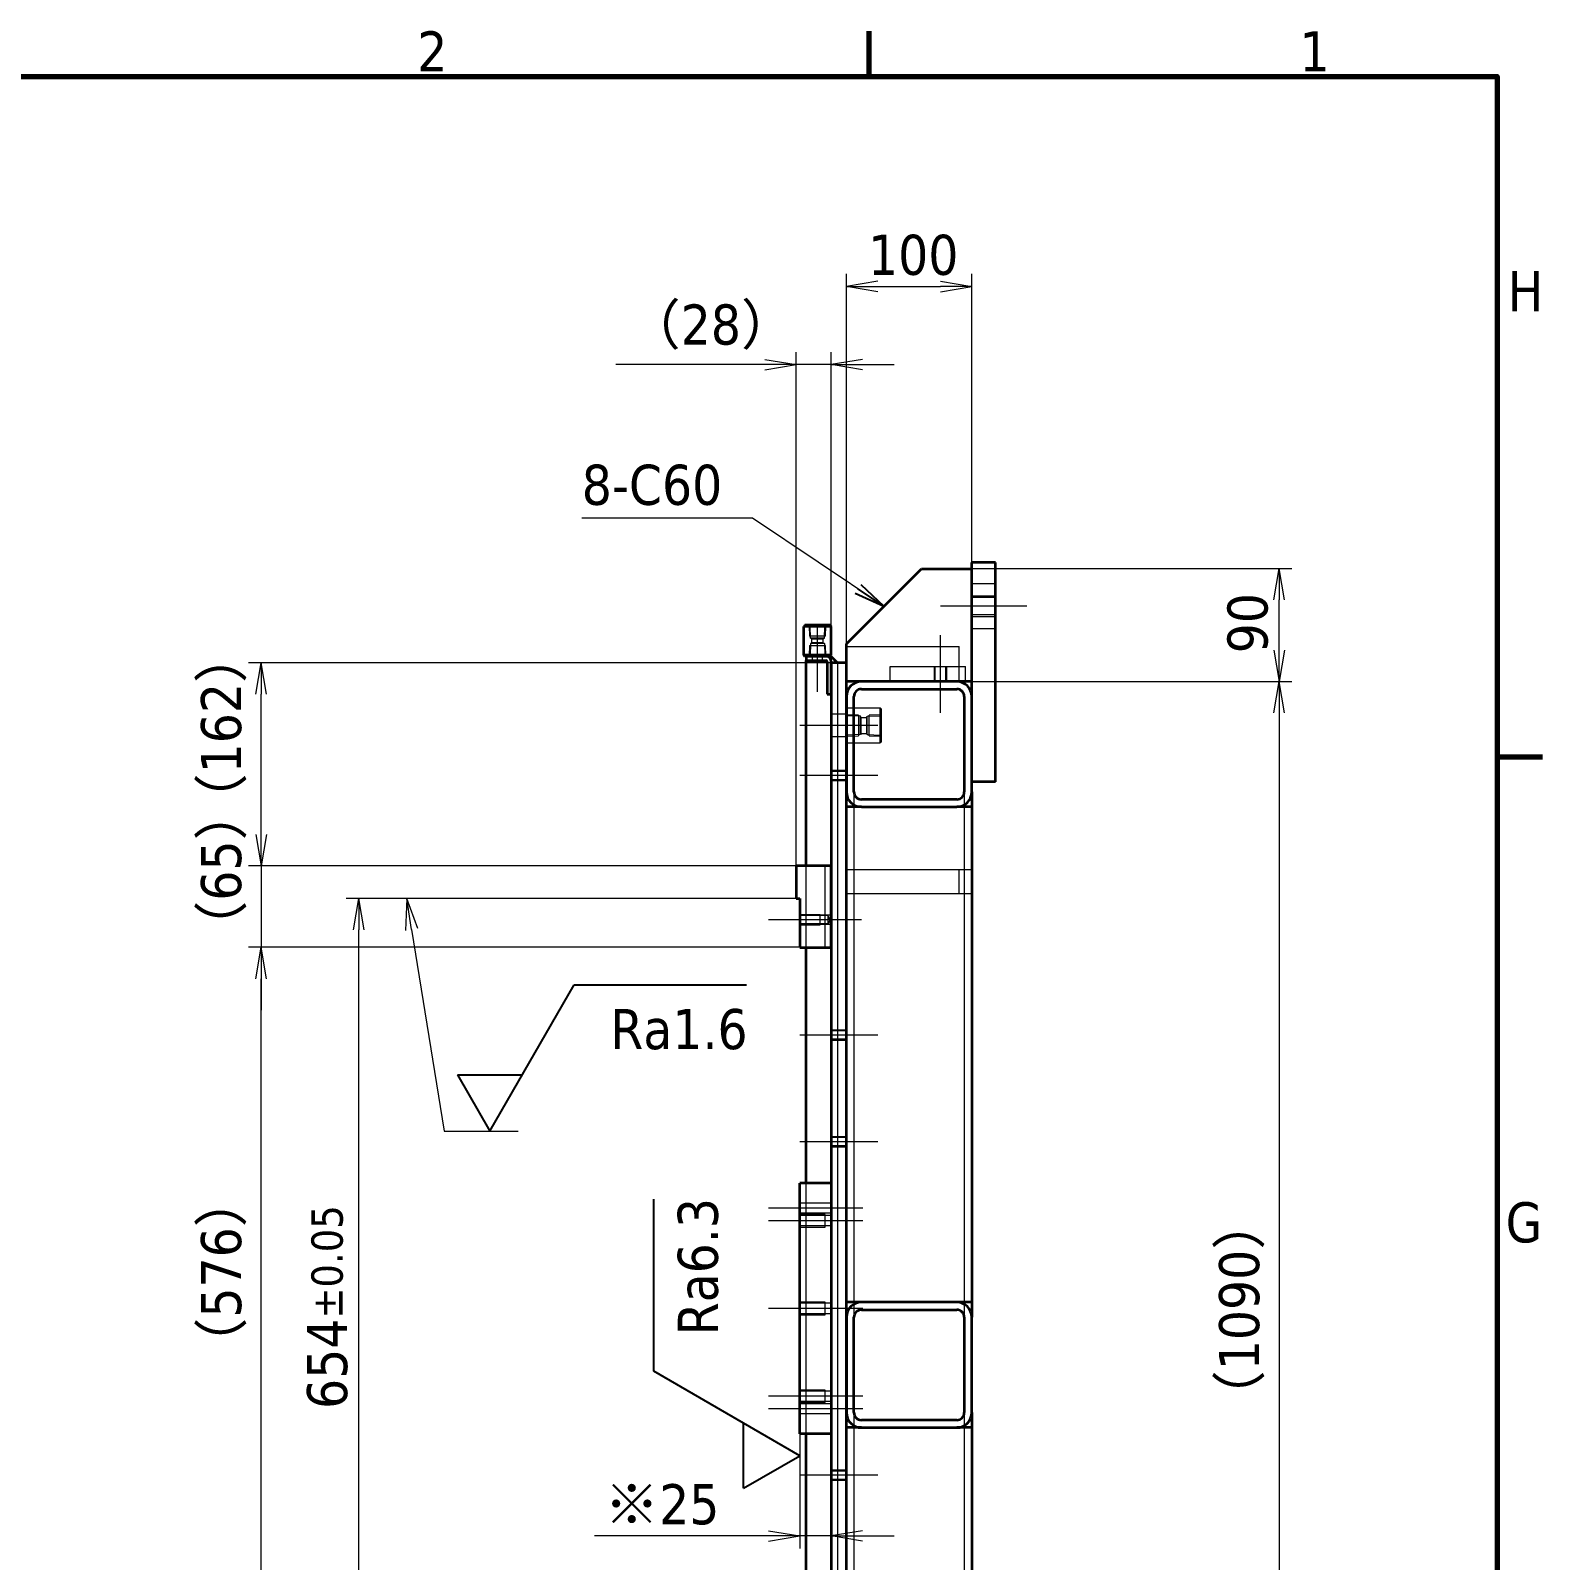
# Model space of a CAD drawing. Header units: millimetres. Extents: x -440 to 8410, y -405 to 5940.
# Drawn here: x 7041 to 8246, y 4557 to 5777 of the extents above; entities that cross this region are included whole.
import ezdxf

# ---------------------------------------------------------------- set-up
doc = ezdxf.new("R2010")
doc.units = ezdxf.units.MM
doc.header["$LTSCALE"] = 10
for name, color, linetype, lineweight in [('Border (ISO)', 7, 'Continuous', 70), ('Centerline (ISO)', 7, 'Continuous', 5), ('Dimension (ISO)', 7, 'Continuous', 25), ('Hidden (ISO)', 7, 'Continuous', 5), ('Symbol (ISO)', 7, 'Continuous', 25), ('Visible (ISO)', 7, 'Continuous', 35)]:
    doc.layers.add(name, color=color, linetype=linetype, lineweight=lineweight)
doc.styles.add('MX_NOTE_STANDARD', font='tahoma.ttf')
doc.styles.add('Note Text (JIS)', font='tahoma.ttf')
doc.dimstyles.new('Default (JIS)', dxfattribs={"dimscale": 10, "dimtxt": 3.2, "dimasz": 2.5, "dimexe": 1, "dimexo": 0, "dimgap": 0.8, "dimtad": 1, "dimrnd": 1e-08, "dimdsep": 46, "dimtxsty": 'Note Text (JIS)', "dimblk": 'OPEN', "dimcen": 0.09, "dimdle": 10, "dimclrd": 7, "dimclre": 7, "dimclrt": 256, "dimadec": 0, "dimazin": 2, "dimtfac": 0.78125, "dimtmove": 0, "dimatfit": 3, "dimldrblk": 'OPEN', "dimfxl": 1, "dimtolj": 1, "dimtzin": 0, "dimlwd": 0, "dimlwe": 0, "dimarcsym": 0})
doc.dimstyles.new('Default (JIS)$7', dxfattribs={"dimscale": 10, "dimtxt": 3.2, "dimasz": 2.5, "dimexe": 1, "dimexo": 0, "dimgap": 0.8, "dimtad": 1, "dimrnd": 1e-08, "dimdsep": 46, "dimtxsty": 'Note Text (JIS)', "dimblk": 'OPEN', "dimcen": 0.09, "dimdle": 10, "dimclrd": 256, "dimclre": 7, "dimclrt": 256, "dimadec": 0, "dimazin": 2, "dimtfac": 0.78125, "dimtmove": 0, "dimatfit": 3, "dimldrblk": 'OPEN', "dimfxl": 1, "dimtolj": 1, "dimtzin": 0, "dimlwd": 0, "dimlwe": 0, "dimarcsym": 0})

# ---------------------------------------------------------------- blocks, each defined once
blk = doc.blocks.new('図面枠 既定の図面枠')
at = {"layer": 'Border (ISO)'}
for p, q in [((770.92, 574), (770.92, 577.6)), ((821, 519.75), (824.6, 519.75))]:
    blk.add_line(p, q, dxfattribs=at)
at = {"layer": 'Border (ISO)', "flags": 128}
blk.add_lwpolyline([(20, 20), (20, 574), (821, 574), (821, 20), (20, 20)], dxfattribs=at)
at = {"layer": 'Border (ISO)', "char_height": 3.2, "attachment_point": 7, "style": 'MX_NOTE_STANDARD'}
for s, insert in [('2', (734.9, 574.4)), ('1', (805.24, 574.4)), ('H', (821.83, 555.28)), ('G', (821.67, 480.96))]:
    blk.add_mtext(s, dxfattribs=dict(at, insert=insert))
blk = doc.blocks.new('_Open')
at = {"color": 0, "linetype": 'ByBlock', "lineweight": -2}
for p, q in [((-1, 0.167), (0, 0)), ((-1, -0.167), (0, 0)), ((0, 0), (-1, 0))]:
    blk.add_line(p, q, dxfattribs=at)
blk = doc.blocks.new('*D119')
at = {"layer": 'Defpoints', "color": 0, "linetype": 'Continuous', "transparency": 16777216}
for p in [(7651.1, 5510.2), (7679.1, 5272.5), (7651.1, 5110.5)]:
    blk.add_point(p, dxfattribs=at)
at = {"layer": 'Dimension (ISO)', "color": 7, "linetype": 'Continuous', "lineweight": 0, "transparency": 16777216}
for p, q in [((7651.1, 5110.5), (7651.1, 5520.2)), ((7679.1, 5272.5), (7679.1, 5520.2)), ((7626.1, 5510.2), (7507.4, 5510.2)), ((7679.1, 5510.2), (7651.1, 5510.2)), ((7704.1, 5510.2), (7729.1, 5510.2))]:
    blk.add_line(p, q, dxfattribs=at)
at = {"layer": 'Dimension (ISO)', "color": 7, "linetype": 'Continuous', "lineweight": 0, "transparency": 16777216, "xscale": 25, "yscale": 25, "zscale": 25}
blk.add_blockref('_Open', (7651.1, 5510.2), dxfattribs=at)
at = {"layer": 'Dimension (ISO)', "color": 7, "linetype": 'Continuous', "lineweight": 0, "transparency": 16777216, "xscale": 25, "yscale": 25, "zscale": 25, "rotation": 180}
blk.add_blockref('_Open', (7679.1, 5510.2), dxfattribs=at)
at = {"layer": 'Dimension (ISO)', "linetype": 'Continuous', "lineweight": 5, "transparency": 16777216, "insert": (7515.4, 5558.2), "char_height": 32, "attachment_point": 1, "style": 'Note Text (JIS)'}
blk.add_mtext('\\A1;\\fTahoma|b0|i0;（28）', dxfattribs=at)
blk = doc.blocks.new('*D132')
at = {"layer": 'Defpoints', "color": 0, "linetype": 'Continuous', "transparency": 16777216}
for p in [(7224.6, 5045.5), (7654.1, 5045.5), (7654.1, 4469.5)]:
    blk.add_point(p, dxfattribs=at)
at = {"layer": 'Dimension (ISO)', "color": 7, "linetype": 'Continuous', "lineweight": 0, "transparency": 16777216}
for p, q in [((7654.1, 5045.5), (7214.6, 5045.5)), ((7224.6, 4494.5), (7224.6, 5020.5)), ((7654.1, 4469.5), (7214.6, 4469.5))]:
    blk.add_line(p, q, dxfattribs=at)
at = {"layer": 'Dimension (ISO)', "color": 7, "linetype": 'Continuous', "lineweight": 0, "transparency": 16777216, "xscale": 25, "yscale": 25, "zscale": 25}
for p, rotation in [((7224.6, 5045.5), 90), ((7224.6, 4469.5), 270)]:
    blk.add_blockref('_Open', p, dxfattribs=dict(at, rotation=rotation))
at = {"layer": 'Dimension (ISO)', "linetype": 'Continuous', "lineweight": 5, "transparency": 16777216, "insert": (7176.6, 4706.6), "char_height": 32, "attachment_point": 1, "rotation": 90, "style": 'Note Text (JIS)'}
blk.add_mtext('\\A1;\\fTahoma|b0|i0;（576）', dxfattribs=at)
blk = doc.blocks.new('*D133')
at = {"layer": 'Defpoints', "color": 0, "linetype": 'Continuous', "transparency": 16777216}
for p in [(7651.1, 5110.5), (7224.6, 5045.5), (7654.1, 5045.5)]:
    blk.add_point(p, dxfattribs=at)
at = {"layer": 'Dimension (ISO)', "color": 7, "linetype": 'Continuous', "lineweight": 0, "transparency": 16777216}
for p, q in [((7224.6, 5135.5), (7224.6, 5160.5)), ((7651.1, 5110.5), (7214.6, 5110.5)), ((7224.6, 5110.5), (7224.6, 5045.5)), ((7654.1, 5045.5), (7214.6, 5045.5)), ((7224.6, 5020.5), (7224.6, 4995.5))]:
    blk.add_line(p, q, dxfattribs=at)
at = {"layer": 'Dimension (ISO)', "color": 7, "linetype": 'Continuous', "lineweight": 0, "transparency": 16777216, "xscale": 25, "yscale": 25, "zscale": 25}
for p, rotation in [((7224.6, 5110.5), 270), ((7224.6, 5045.5), 90)]:
    blk.add_blockref('_Open', p, dxfattribs=dict(at, rotation=rotation))
at = {"layer": 'Dimension (ISO)', "linetype": 'Continuous', "lineweight": 5, "transparency": 16777216, "insert": (7176.6, 5039.1), "char_height": 32, "attachment_point": 1, "rotation": 90, "style": 'Note Text (JIS)'}
blk.add_mtext('\\A1;\\fTahoma|b0|i0;（65）', dxfattribs=at)
blk = doc.blocks.new('*D134')
at = {"layer": 'Defpoints', "color": 0, "linetype": 'Continuous', "transparency": 16777216}
for p in [(7224.6, 5272.5), (7679.1, 5272.5), (7651.1, 5110.5)]:
    blk.add_point(p, dxfattribs=at)
at = {"layer": 'Dimension (ISO)', "color": 7, "linetype": 'Continuous', "lineweight": 0, "transparency": 16777216}
for p, q in [((7679.1, 5272.5), (7214.6, 5272.5)), ((7224.6, 5135.5), (7224.6, 5247.5)), ((7651.1, 5110.5), (7214.6, 5110.5))]:
    blk.add_line(p, q, dxfattribs=at)
at = {"layer": 'Dimension (ISO)', "color": 7, "linetype": 'Continuous', "lineweight": 0, "transparency": 16777216, "xscale": 25, "yscale": 25, "zscale": 25}
for p, rotation in [((7224.6, 5272.5), 90), ((7224.6, 5110.5), 270)]:
    blk.add_blockref('_Open', p, dxfattribs=dict(at, rotation=rotation))
at = {"layer": 'Dimension (ISO)', "linetype": 'Continuous', "lineweight": 5, "transparency": 16777216, "insert": (7176.6, 5140.6), "char_height": 32, "attachment_point": 1, "rotation": 90, "style": 'Note Text (JIS)'}
blk.add_mtext('\\A1;\\fTahoma|b0|i0;（162）', dxfattribs=at)
blk = doc.blocks.new('*D136')
at = {"layer": 'Defpoints', "color": 0, "linetype": 'Continuous', "transparency": 16777216}
for p in [(7302.4, 5084.5), (7651.1, 5084.5), (7651.1, 4430.5)]:
    blk.add_point(p, dxfattribs=at)
at = {"layer": 'Dimension (ISO)', "color": 7, "linetype": 'Continuous', "lineweight": 0, "transparency": 16777216}
for p, q in [((7651.1, 5084.5), (7292.4, 5084.5)), ((7302.4, 4455.5), (7302.4, 5059.5)), ((7651.1, 4430.5), (7292.4, 4430.5))]:
    blk.add_line(p, q, dxfattribs=at)
at = {"layer": 'Dimension (ISO)', "color": 7, "linetype": 'Continuous', "lineweight": 0, "transparency": 16777216, "xscale": 25, "yscale": 25, "zscale": 25}
for p, rotation in [((7302.4, 5084.5), 90), ((7302.4, 4430.5), 270)]:
    blk.add_blockref('_Open', p, dxfattribs=dict(at, rotation=rotation))
at = {"layer": 'Dimension (ISO)', "linetype": 'Continuous', "lineweight": 5, "transparency": 16777216, "insert": (7261.1, 4677.4), "char_height": 32, "attachment_point": 1, "rotation": 90, "style": 'Note Text (JIS)'}
blk.add_mtext('\\A1;654{\\H25;±0.05}', dxfattribs=at)
blk = doc.blocks.new('面の指示記号 ID5')
at = {"layer": 'Symbol (ISO)', "lineweight": 5}
for p, q in [((734.06, 508.45), (733.96, 505.9)), ((734.45, 505.98), (734.06, 508.45)), ((734.95, 506.06), (734.06, 508.45)), ((734.45, 505.98), (737.04, 489.89)), ((737.04, 489.89), (742.94, 489.89))]:
    blk.add_line(p, q, dxfattribs=at)
at = {"layer": 'Symbol (ISO)'}
for p, q in [((740.7, 489.9), (747.42, 501.55)), ((747.42, 501.55), (761.16, 501.55)), ((738.11, 494.38), (740.7, 489.9)), ((738.11, 494.38), (743.28, 494.38))]:
    blk.add_line(p, q, dxfattribs=at)
at = {"layer": 'Symbol (ISO)', "insert": (750.3, 496.37), "char_height": 3.2, "attachment_point": 7, "style": 'MX_NOTE_STANDARD'}
blk.add_mtext('Ra1.6', dxfattribs=at)
blk = doc.blocks.new('*D141')
at = {"layer": 'Defpoints', "color": 0, "linetype": 'Continuous', "transparency": 16777216}
for p in [(7791.1, 5347.5), (8036.2, 5347.5), (7779.1, 5257.5)]:
    blk.add_point(p, dxfattribs=at)
at = {"layer": 'Dimension (ISO)', "color": 7, "linetype": 'Continuous', "lineweight": 0, "transparency": 16777216}
for p, q in [((7791.1, 5347.5), (8046.2, 5347.5)), ((8036.2, 5282.5), (8036.2, 5322.5)), ((7779.1, 5257.5), (8046.2, 5257.5))]:
    blk.add_line(p, q, dxfattribs=at)
at = {"layer": 'Dimension (ISO)', "color": 7, "linetype": 'Continuous', "lineweight": 0, "transparency": 16777216, "xscale": 25, "yscale": 25, "zscale": 25}
for p, rotation in [((8036.2, 5347.5), 90), ((8036.2, 5257.5), 270)]:
    blk.add_blockref('_Open', p, dxfattribs=dict(at, rotation=rotation))
at = {"layer": 'Dimension (ISO)', "linetype": 'Continuous', "lineweight": 5, "transparency": 16777216, "insert": (7994.9, 5280), "char_height": 32, "attachment_point": 1, "rotation": 90, "style": 'Note Text (JIS)'}
blk.add_mtext('\\A1;90', dxfattribs=at)
blk = doc.blocks.new('*D142')
at = {"layer": 'Defpoints', "color": 0, "linetype": 'Continuous', "transparency": 16777216}
for p in [(7779.1, 5257.5), (7779.1, 4167.5), (8036.2, 4167.5)]:
    blk.add_point(p, dxfattribs=at)
at = {"layer": 'Dimension (ISO)', "color": 7, "linetype": 'Continuous', "lineweight": 0, "transparency": 16777216}
for p, q in [((7779.1, 5257.5), (8046.2, 5257.5)), ((8036.2, 5232.5), (8036.2, 4192.5)), ((7779.1, 4167.5), (8046.2, 4167.5))]:
    blk.add_line(p, q, dxfattribs=at)
at = {"layer": 'Dimension (ISO)', "color": 7, "linetype": 'Continuous', "lineweight": 0, "transparency": 16777216, "xscale": 25, "yscale": 25, "zscale": 25}
for p, rotation in [((8036.2, 5257.5), 90), ((8036.2, 4167.5), 270)]:
    blk.add_blockref('_Open', p, dxfattribs=dict(at, rotation=rotation))
at = {"layer": 'Dimension (ISO)', "linetype": 'Continuous', "lineweight": 5, "transparency": 16777216, "insert": (7988.2, 4664.6), "char_height": 32, "attachment_point": 1, "rotation": 90, "style": 'Note Text (JIS)'}
blk.add_mtext('\\A1;\\fTahoma|b0|i0;（1090）', dxfattribs=at)
blk = doc.blocks.new('*D144')
at = {"layer": 'Defpoints', "color": 0, "linetype": 'Continuous', "transparency": 16777216}
for p in [(7791.1, 5572.5), (7791.1, 5352.5), (7691.1, 5287.5)]:
    blk.add_point(p, dxfattribs=at)
at = {"layer": 'Dimension (ISO)', "color": 7, "linetype": 'Continuous', "lineweight": 0, "transparency": 16777216}
for p, q in [((7691.1, 5287.5), (7691.1, 5582.5)), ((7791.1, 5352.5), (7791.1, 5582.5)), ((7716.1, 5572.5), (7766.1, 5572.5))]:
    blk.add_line(p, q, dxfattribs=at)
at = {"layer": 'Dimension (ISO)', "color": 7, "linetype": 'Continuous', "lineweight": 0, "transparency": 16777216, "xscale": 25, "yscale": 25, "zscale": 25, "rotation": 180}
blk.add_blockref('_Open', (7691.1, 5572.5), dxfattribs=at)
at = {"layer": 'Dimension (ISO)', "color": 7, "linetype": 'Continuous', "lineweight": 0, "transparency": 16777216, "xscale": 25, "yscale": 25, "zscale": 25}
blk.add_blockref('_Open', (7791.1, 5572.5), dxfattribs=at)
at = {"layer": 'Dimension (ISO)', "linetype": 'Continuous', "lineweight": 5, "transparency": 16777216, "insert": (7708.4, 5613.8), "char_height": 32, "attachment_point": 1, "style": 'Note Text (JIS)'}
blk.add_mtext('\\A1;100', dxfattribs=at)
blk = doc.blocks.new('*D227')
at = {"layer": 'Defpoints', "color": 0, "linetype": 'Continuous', "transparency": 16777216}
for p in [(7654.1, 4657.5), (7679.1, 4576.1), (7679.1, 4567.5)]:
    blk.add_point(p, dxfattribs=at)
at = {"layer": 'Dimension (ISO)', "color": 7, "linetype": 'Continuous', "lineweight": 0, "transparency": 16777216}
for p, q in [((7654.1, 4657.5), (7654.1, 4566.1)), ((7629.1, 4576.1), (7490.2, 4576.1)), ((7679.1, 4576.1), (7654.1, 4576.1)), ((7704.1, 4576.1), (7729.1, 4576.1))]:
    blk.add_line(p, q, dxfattribs=at)
at = {"layer": 'Dimension (ISO)', "color": 7, "linetype": 'Continuous', "lineweight": 0, "transparency": 16777216, "xscale": 25, "yscale": 25, "zscale": 25}
blk.add_blockref('_Open', (7654.1, 4576.1), dxfattribs=at)
at = {"layer": 'Dimension (ISO)', "color": 7, "linetype": 'Continuous', "lineweight": 0, "transparency": 16777216, "xscale": 25, "yscale": 25, "zscale": 25, "rotation": 180}
blk.add_blockref('_Open', (7679.1, 4576.1), dxfattribs=at)
at = {"layer": 'Dimension (ISO)', "linetype": 'Continuous', "lineweight": 5, "transparency": 16777216, "insert": (7498.2, 4617.4), "char_height": 32, "attachment_point": 1, "style": 'Note Text (JIS)'}
blk.add_mtext('\\A1;\\fTahoma|b0|i0;※25', dxfattribs=at)
blk = doc.blocks.new('面の指示記号 ID11')
at = {"layer": 'Symbol (ISO)'}
for p, q in [((753.75, 470.74), (753.75, 484.47)), ((765.4, 464.01), (753.75, 470.74)), ((760.92, 461.42), (760.92, 466.59)), ((760.92, 461.42), (765.4, 464.01))]:
    blk.add_line(p, q, dxfattribs=at)
at = {"layer": 'Symbol (ISO)', "insert": (758.93, 473.62), "char_height": 3.2, "attachment_point": 7, "rotation": 90, "style": 'MX_NOTE_STANDARD'}
blk.add_mtext('Ra6.3', dxfattribs=at)

msp = doc.modelspace()

# ---------------------------------------------------------------- linework, layer by layer
at = {"layer": 'Centerline (ISO)', "linetype": 'Continuous'}
for p, q in [((7835.111, 5317.461), (7766.111, 5317.461)), ((7668.111, 5249.261), (7668.111, 5302.461)), ((7766.111, 5232.461), (7766.111, 5294.461)), ((7716.111, 5222.461), (7654.111, 5222.461)), ((7716.111, 5182.461), (7654.111, 5182.461)), ((7703.308, 5067.461), (7629.111, 5067.461)), ((7716.111, 4975.461), (7654.111, 4975.461)), ((7716.111, 4890.461), (7654.111, 4890.461)), ((7704.111, 4837.461), (7629.111, 4837.461)), ((7704.111, 4827.461), (7629.111, 4827.461)), ((7704.111, 4757.461), (7629.111, 4757.461)), ((7704.111, 4687.461), (7629.111, 4687.461)), ((7704.111, 4677.461), (7629.111, 4677.461)), ((7716.111, 4624.461), (7654.111, 4624.461))]:
    msp.add_line(p, q, dxfattribs=at)
at = {"layer": 'Hidden (ISO)'}
for p, q in [((7810.111, 5335.461), (7791.111, 5335.461)), ((7810.111, 5325.461), (7791.111, 5325.461)), ((7810.111, 5324.378), (7791.111, 5324.378)), ((7810.111, 5310.543), (7791.111, 5310.543)), ((7791.111, 5309.461), (7810.111, 5309.461)), ((7662.229, 5301.577), (7661.345, 5302.461)), ((7661.373, 5301.577), (7661.618, 5293.707)), ((7673.993, 5301.577), (7662.229, 5301.577)), ((7662.523, 5292.143), (7662.229, 5301.577)), ((7673.699, 5292.143), (7673.993, 5301.577)), ((7673.993, 5301.577), (7674.877, 5302.461)), ((7674.604, 5293.707), (7674.85, 5301.577)), ((7810.111, 5299.461), (7791.111, 5299.461)), ((7661.618, 5286.215), (7661.373, 5278.344)), ((7674.604, 5293.707), (7661.618, 5293.707)), ((7661.618, 5286.215), (7674.604, 5286.215)), ((7662.523, 5287.778), (7662.229, 5278.344)), ((7673.699, 5292.143), (7662.523, 5292.143)), ((7663.511, 5291.573), (7662.523, 5292.143)), ((7663.511, 5288.348), (7662.523, 5287.778)), ((7673.699, 5287.778), (7662.523, 5287.778)), ((7663.511, 5291.573), (7672.711, 5291.573)), ((7663.511, 5288.348), (7663.511, 5291.573)), ((7672.711, 5288.348), (7663.511, 5288.348)), ((7672.711, 5291.573), (7673.699, 5292.143)), ((7672.711, 5288.348), (7672.711, 5291.573)), ((7672.711, 5288.348), (7673.699, 5287.778)), ((7673.699, 5287.778), (7673.993, 5278.344)), ((7674.85, 5278.344), (7674.604, 5286.215)), ((7691.111, 5285.461), (7781.111, 5285.461)), ((7781.111, 5257.461), (7781.111, 5285.461)), ((7662.229, 5278.344), (7661.345, 5277.461)), ((7673.993, 5278.344), (7662.229, 5278.344)), ((7664.111, 5274.261), (7664.111, 5277.461)), ((7672.111, 5274.261), (7672.111, 5277.461)), ((7673.993, 5278.344), (7674.877, 5277.461)), ((7684.111, 5272.461), (7684.111, 4152.461)), ((7726.111, 5269.461), (7786.111, 5269.461)), ((7726.111, 5257.461), (7726.111, 5269.461)), ((7761.111, 5269.461), (7761.111, 5257.461)), ((7761.923, 5257.461), (7761.923, 5269.461)), ((7770.299, 5257.461), (7770.299, 5269.461)), ((7771.111, 5257.461), (7771.111, 5269.461)), ((7786.111, 5257.461), (7786.111, 5269.461)), ((7691.111, 5235.461), (7692.111, 5236.461)), ((7692.111, 5208.461), (7692.111, 5236.461)), ((7692.111, 5236.461), (7718.111, 5236.461)), ((7718.111, 5208.461), (7718.111, 5236.461)), ((7719.111, 5235.461), (7718.111, 5236.461)), ((7719.111, 5209.461), (7719.111, 5235.461)), ((7691.111, 5231.461), (7679.111, 5231.461)), ((7691.995, 5230.108), (7691.111, 5230.992)), ((7700.916, 5230.686), (7691.995, 5230.964)), ((7691.995, 5214.814), (7691.995, 5230.108)), ((7702.479, 5229.781), (7691.995, 5230.108)), ((7700.916, 5230.686), (7700.916, 5214.236)), ((7702.479, 5215.141), (7702.479, 5229.781)), ((7703.039, 5228.811), (7702.479, 5229.781)), ((7703.039, 5216.111), (7703.039, 5228.811)), ((7703.039, 5228.811), (7707.184, 5228.811)), ((7707.184, 5228.811), (7707.744, 5229.781)), ((7707.184, 5228.811), (7707.184, 5216.111)), ((7707.744, 5229.781), (7718.228, 5230.108)), ((7707.744, 5215.141), (7707.744, 5229.781)), ((7718.228, 5230.964), (7709.307, 5230.686)), ((7709.307, 5214.236), (7709.307, 5230.686)), ((7718.228, 5230.108), (7719.111, 5230.992)), ((7718.228, 5214.814), (7718.228, 5230.108)), ((7691.111, 5213.461), (7679.111, 5213.461)), ((7691.995, 5214.814), (7691.111, 5213.93)), ((7691.111, 5209.461), (7692.111, 5208.461)), ((7702.479, 5215.141), (7691.995, 5214.814)), ((7691.995, 5213.957), (7700.916, 5214.236)), ((7703.039, 5216.111), (7702.479, 5215.141)), ((7703.039, 5216.111), (7707.184, 5216.111)), ((7707.184, 5216.111), (7707.744, 5215.141)), ((7707.744, 5215.141), (7718.228, 5214.814)), ((7709.307, 5214.236), (7718.228, 5213.957)), ((7719.111, 5209.461), (7718.111, 5208.461)), ((7718.228, 5214.814), (7719.111, 5213.93)), ((7692.111, 5208.461), (7718.111, 5208.461)), ((7691.111, 5186.461), (7679.111, 5186.461)), ((7691.111, 5185.784), (7679.111, 5185.784)), ((7691.111, 5179.137), (7679.111, 5179.137)), ((7679.111, 5178.461), (7691.111, 5178.461)), ((7697.111, 5169.461), (7697.111, 5157.461)), ((7785.111, 5169.461), (7785.111, 5157.461)), ((7697.111, 5157.461), (7697.111, 4762.461)), ((7785.111, 5157.461), (7785.111, 4762.461)), ((7659.111, 5045.461), (7659.111, 5110.461)), ((7674.111, 5045.461), (7674.111, 5110.461)), ((7691.111, 5107.461), (7791.111, 5107.461)), ((7781.111, 5088.461), (7781.111, 5107.461)), ((7691.111, 5088.461), (7791.111, 5088.461)), ((7670.111, 5071.461), (7654.111, 5071.461)), ((7679.111, 5071.19), (7654.111, 5071.19)), ((7676.311, 5070.784), (7654.111, 5070.784)), ((7676.311, 5064.137), (7654.111, 5064.137)), ((7679.111, 5063.731), (7654.111, 5063.731)), ((7654.111, 5063.461), (7670.111, 5063.461)), ((7670.111, 5063.461), (7670.111, 5071.461)), ((7676.311, 5070.784), (7676.311, 5064.137)), ((7678.308, 5067.461), (7676.311, 5070.784)), ((7678.308, 5067.461), (7676.311, 5064.137)), ((7691.111, 4979.461), (7679.111, 4979.461)), ((7691.111, 4978.784), (7679.111, 4978.784)), ((7691.111, 4972.137), (7679.111, 4972.137)), ((7679.111, 4971.461), (7691.111, 4971.461)), ((7691.111, 4894.461), (7679.111, 4894.461)), ((7691.111, 4893.784), (7679.111, 4893.784)), ((7691.111, 4887.137), (7679.111, 4887.137)), ((7679.111, 4886.461), (7691.111, 4886.461)), ((7659.111, 4657.461), (7659.111, 4857.461)), ((7679.111, 4841.461), (7654.111, 4841.461)), ((7679.111, 4833.461), (7654.111, 4833.461)), ((7674.111, 4832.461), (7654.111, 4832.461)), ((7679.111, 4831.649), (7654.111, 4831.649)), ((7674.111, 4822.461), (7674.111, 4832.461)), ((7679.111, 4823.273), (7654.111, 4823.273)), ((7654.111, 4822.461), (7674.111, 4822.461)), ((7674.111, 4762.461), (7654.111, 4762.461)), ((7679.111, 4761.649), (7654.111, 4761.649)), ((7674.111, 4752.461), (7674.111, 4762.461)), ((7697.111, 4762.461), (7697.111, 4750.461)), ((7785.111, 4762.461), (7785.111, 4750.461)), ((7679.111, 4753.273), (7654.111, 4753.273)), ((7654.111, 4752.461), (7674.111, 4752.461)), ((7674.111, 4692.461), (7654.111, 4692.461)), ((7679.111, 4691.649), (7654.111, 4691.649)), ((7674.111, 4682.461), (7674.111, 4692.461)), ((7679.111, 4683.273), (7654.111, 4683.273)), ((7654.111, 4682.461), (7674.111, 4682.461)), ((7679.111, 4681.461), (7654.111, 4681.461)), ((7679.111, 4673.461), (7654.111, 4673.461)), ((7697.111, 4674.461), (7697.111, 4662.461)), ((7785.111, 4674.461), (7785.111, 4662.461)), ((7697.111, 4662.461), (7697.111, 4267.461)), ((7785.111, 4662.461), (7785.111, 4267.461)), ((7691.111, 4628.461), (7679.111, 4628.461)), ((7691.111, 4627.784), (7679.111, 4627.784)), ((7691.111, 4621.137), (7679.111, 4621.137)), ((7679.111, 4620.461), (7691.111, 4620.461))]:
    msp.add_line(p, q, dxfattribs=at)
at = {"layer": 'Visible (ISO)'}
for p, q in [((7691.111, 5287.461), (7751.111, 5347.461)), ((7751.111, 5347.461), (7791.111, 5347.461)), ((7810.111, 5352.461), (7791.111, 5352.461)), ((7791.111, 5245.461), (7791.111, 5352.461)), ((7810.111, 5177.461), (7810.111, 5352.461)), ((7658.111, 5302.461), (7657.111, 5301.461)), ((7679.111, 5301.461), (7657.111, 5301.461)), ((7657.111, 5278.461), (7657.111, 5301.461)), ((7678.111, 5302.461), (7658.111, 5302.461)), ((7678.111, 5302.461), (7679.111, 5301.461)), ((7679.111, 5278.461), (7679.111, 5301.461)), ((7691.111, 5272.461), (7691.111, 5287.461)), ((7679.111, 5278.461), (7657.111, 5278.461)), ((7658.111, 5277.461), (7657.111, 5278.461)), ((7659.111, 5277.461), (7658.111, 5277.461)), ((7674.911, 5277.461), (7659.111, 5277.461)), ((7659.111, 5277.461), (7659.111, 5274.261)), ((7659.111, 5110.461), (7659.111, 5274.261)), ((7659.111, 5274.261), (7674.911, 5274.261)), ((7678.111, 5277.461), (7674.911, 5277.461)), ((7675.911, 5273.261), (7675.911, 5247.461)), ((7678.111, 5277.461), (7679.111, 5278.461)), ((7678.111, 5277.461), (7679.111, 5277.461)), ((7679.111, 5277.461), (7684.111, 5272.461)), ((7679.111, 5247.461), (7679.111, 5273.261)), ((7691.111, 5272.461), (7679.111, 5272.461)), ((7679.111, 5272.461), (7679.111, 4152.461)), ((7691.111, 4152.461), (7691.111, 5272.461)), ((7675.911, 5247.461), (7679.111, 5247.461)), ((7703.111, 5257.461), (7691.111, 5257.461)), ((7779.111, 5257.461), (7703.111, 5257.461)), ((7703.111, 5251.461), (7779.111, 5251.461)), ((7791.111, 5257.461), (7779.111, 5257.461)), ((7691.111, 5245.461), (7691.111, 5169.461)), ((7697.111, 5169.461), (7697.111, 5245.461)), ((7785.111, 5245.461), (7785.111, 5169.461)), ((7791.111, 5169.461), (7791.111, 5245.461)), ((7810.111, 5177.461), (7791.111, 5177.461)), ((7779.111, 5163.461), (7703.111, 5163.461)), ((7791.111, 5169.461), (7791.111, 5157.461)), ((7703.111, 5157.461), (7691.111, 5157.461)), ((7703.111, 5157.461), (7779.111, 5157.461)), ((7791.111, 5157.461), (7779.111, 5157.461)), ((7791.111, 5157.461), (7791.111, 4762.461)), ((7679.111, 5110.461), (7651.111, 5110.461)), ((7651.111, 5110.461), (7651.111, 5084.461)), ((7679.111, 5045.461), (7679.111, 5110.461)), ((7651.111, 5084.461), (7654.111, 5084.461)), ((7654.111, 5084.461), (7654.111, 5045.461)), ((7654.111, 5045.461), (7679.111, 5045.461)), ((7659.111, 4857.461), (7659.111, 5045.461)), ((7679.111, 4857.461), (7654.111, 4857.461)), ((7654.111, 4657.461), (7654.111, 4857.461)), ((7703.111, 4762.461), (7691.111, 4762.461)), ((7779.111, 4762.461), (7703.111, 4762.461)), ((7791.111, 4762.461), (7779.111, 4762.461)), ((7791.111, 4762.461), (7791.111, 4750.461)), ((7691.111, 4750.461), (7691.111, 4674.461)), ((7697.111, 4674.461), (7697.111, 4750.461)), ((7703.111, 4756.461), (7779.111, 4756.461)), ((7785.111, 4750.461), (7785.111, 4674.461)), ((7791.111, 4674.461), (7791.111, 4750.461)), ((7791.111, 4674.461), (7791.111, 4662.461)), ((7703.111, 4662.461), (7691.111, 4662.461)), ((7779.111, 4668.461), (7703.111, 4668.461)), ((7703.111, 4662.461), (7779.111, 4662.461)), ((7791.111, 4662.461), (7779.111, 4662.461)), ((7791.111, 4662.461), (7791.111, 4267.461)), ((7679.111, 4657.461), (7654.111, 4657.461)), ((7659.111, 4469.461), (7659.111, 4657.461))]:
    msp.add_line(p, q, dxfattribs=at)
for centre, radius, start, end in [((7674.911, 5273.261), 4.2, 0, 90), ((7674.911, 5273.261), 1, 0, 90), ((7703.111, 5245.461), 12, 90, 180), ((7703.111, 5245.461), 6, 90, 180), ((7779.111, 5245.461), 12, 0, 90), ((7779.111, 5245.461), 6, 0, 90), ((7703.111, 5169.461), 12, 180, 270), ((7703.111, 5169.461), 6, 180, 270), ((7779.111, 5169.461), 6, 270, 0), ((7779.111, 5169.461), 12, 270, 0), ((7703.111, 4750.461), 12, 90, 180), ((7779.111, 4750.461), 12, 0, 90), ((7703.111, 4750.461), 6, 90, 180), ((7779.111, 4750.461), 6, 0, 90), ((7703.111, 4674.461), 12, 180, 270), ((7703.111, 4674.461), 6, 180, 270), ((7779.111, 4674.461), 6, 270, 0), ((7779.111, 4674.461), 12, 270, 0)]:
    msp.add_arc(centre, radius, start, end, dxfattribs=at)

# ---------------------------------------------------------------- block references
at = {"xscale": 10, "yscale": 10, "zscale": 10}
msp.add_blockref('図面枠 既定の図面枠', (0, 0), dxfattribs=at)
at = {"layer": 'Symbol (ISO)', "xscale": 10, "yscale": 10, "zscale": 10}
for name in ['面の指示記号 ID5', '面の指示記号 ID11']:
    msp.add_blockref(name, (0, 0), dxfattribs=at)

# ---------------------------------------------------------------- texts
at = {"layer": 'Symbol (ISO)', "insert": (7480.157, 5430.383), "char_height": 32, "attachment_point": 1, "style": 'Note Text (JIS)'}
msp.add_mtext('8-C60', dxfattribs=at)

# ---------------------------------------------------------------- dimensions: what is measured, and where the dimension line sits
at = {"layer": 'Dimension (ISO)', "color": 7, "linetype": 'Continuous', "lineweight": 5}
dim = msp.add_linear_dim(base=(7791.111, 5572.461), p1=(7691.111, 5287.461), p2=(7791.111, 5352.461), dimstyle='Default (JIS)', override={"dimgap": 0.8, "dimdec": 2, "dimtol": 0, "dimlim": 0, "dimtp": 0, "dimtm": 0, "dimtdec": 2, "dimtofl": 0, "dimatfit": 1}, dxfattribs=at)
dim.commit()
dim.dimension.update_dxf_attribs({"geometry": '*D144', "text_midpoint": (7741.111, 5572.461), "dimtype": 160})
for base, p1, p2, angle, override, picture, middle in [((7651.111, 5510.192), (7679.111, 5272.461), (7651.111, 5110.461), 180, {"dimgap": 0.8, "dimdec": 2, "dimtol": 0, "dimlim": 0, "dimtp": 0, "dimtm": 0, "dimtdec": 2, "dimtofl": 1, "dimatfit": 1}, '*D119', (7554.266, 5510.192)), ((7224.629, 5272.461), (7651.111, 5110.461), (7679.111, 5272.461), 90, {"dimgap": 0.8, "dimdec": 2, "dimtol": 0, "dimlim": 0, "dimtp": 0, "dimtm": 0, "dimtdec": 2, "dimtofl": 0, "dimatfit": 1}, '*D134', (7224.629, 5191.461)), ((8036.183, 4167.461), (7779.111, 5257.461), (7779.111, 4167.461), 90, {"dimgap": 0.8, "dimdec": 2, "dimtol": 0, "dimlim": 0, "dimtp": 0, "dimtm": 0, "dimtdec": 2, "dimtofl": 0, "dimatfit": 1}, '*D142', (8036.183, 4727.461)), ((7224.629, 5045.461), (7651.111, 5110.461), (7654.111, 5045.461), 90, {"dimgap": 0.8, "dimdec": 2, "dimtol": 0, "dimlim": 0, "dimtp": 0, "dimtm": 0, "dimtdec": 2, "dimtofl": 1, "dimatfit": 1}, '*D133', (7224.629, 5077.961)), ((7224.629, 5045.461), (7654.111, 4469.461), (7654.111, 5045.461), 90, {"dimgap": 0.8, "dimdec": 2, "dimtol": 0, "dimlim": 0, "dimtp": 0, "dimtm": 0, "dimtdec": 2, "dimtofl": 0, "dimatfit": 1}, '*D132', (7224.629, 4757.461))]:
    dim = msp.add_linear_dim(base=base, p1=p1, p2=p2, angle=angle, text='\\fTahoma|b0|i0;（<>）', dimstyle='Default (JIS)', override=override, dxfattribs=at)
    dim.commit()
    dim.dimension.update_dxf_attribs({"geometry": picture, "text_midpoint": middle, "dimtype": 160})
for base, p1, p2, override, picture, middle in [((8036.183, 5347.461), (7779.111, 5257.461), (7791.111, 5347.461), {"dimgap": 0.8, "dimdec": 2, "dimtol": 0, "dimlim": 0, "dimtp": 0, "dimtm": 0, "dimtdec": 2, "dimtofl": 0, "dimatfit": 1}, '*D141', (8036.183, 5302.461)), ((7302.382, 5084.461), (7651.111, 4430.461), (7651.111, 5084.461), {"dimgap": 0.8, "dimdec": 2, "dimtol": 1, "dimlim": 0, "dimtp": 0.05, "dimtm": 0.05, "dimtdec": 2, "dimtofl": 0, "dimatfit": 1}, '*D136', (7302.382, 4757.461))]:
    dim = msp.add_linear_dim(base=base, p1=p1, p2=p2, angle=90, dimstyle='Default (JIS)', override=override, dxfattribs=at)
    dim.commit()
    dim.dimension.update_dxf_attribs({"geometry": picture, "text_midpoint": middle, "dimtype": 160})
dim = msp.add_linear_dim(base=(7679.111, 4576.079), p1=(7654.111, 4657.461), p2=(7679.111, 4567.485), text='\\fTahoma|b0|i0;※<>', dimstyle='Default (JIS)', override={"dimgap": 0.8, "dimdec": 2, "dimse2": 1, "dimtol": 0, "dimlim": 0, "dimtp": 0, "dimtm": 0, "dimtdec": 2, "dimtofl": 1, "dimatfit": 1}, dxfattribs=at)
dim.commit()
dim.dimension.update_dxf_attribs({"geometry": '*D227', "text_midpoint": (7538.876, 4576.079), "dimtype": 160})

# ---------------------------------------------------------------- leaders
at = {"layer": 'Symbol (ISO)', "color": 7, "linetype": 'Continuous', "lineweight": 5, "annotation_type": 0, "has_hookline": 1, "hookline_direction": 1, "text_width": 111.13}
msp.add_leader([(7721.111, 5317.461), (7616.287, 5387.707), (7591.287, 5387.707)], dimstyle='Default (JIS)$7', override={"dimgap": 0, "dimtad": 1}, dxfattribs=at)

doc.saveas('drawing.dxf')
